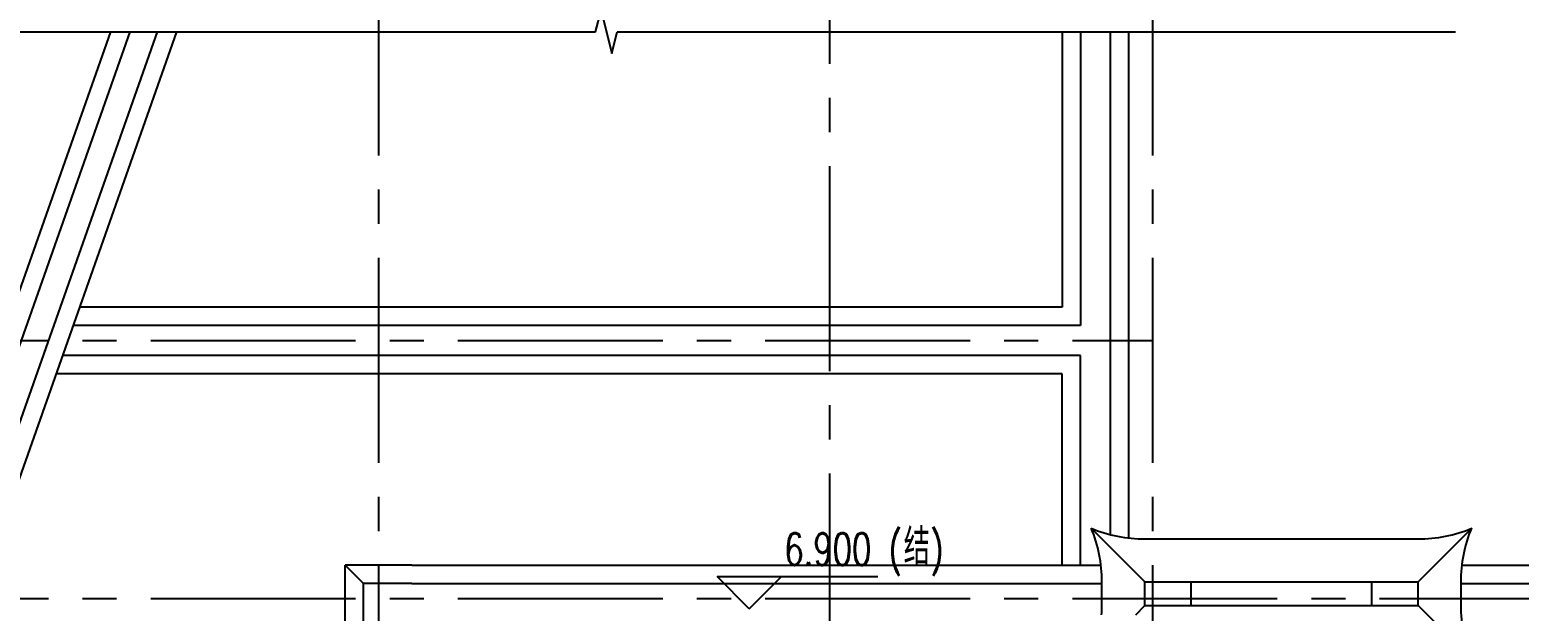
# Model space of a CAD drawing. Extents: x 296441 to 853063, y 459050 to 1117990.
# Drawn here: x 605456 to 619309, y 581810 to 587216 of the extents above; entities that cross this region are included whole.
import ezdxf

# ---------------------------------------------------------------- set-up
doc = ezdxf.new("R2010")
doc.units = 0
doc.header["$LTSCALE"] = 1000
doc.linetypes.add('14-GRID$0$CENTER2', pattern=[28.575, 19.05, -3.175, 3.175, -3.175])
for name, color, linetype in [('14-GRID$0$G-GRID', 9, '14-GRID$0$CENTER2'), ('20-PLAN-RF-P$0$A-ANNO-SYMB-BUBL', 74, 'Continuous'), ('A-ROOF', 2, 'Continuous'), ('D-PLAN-ROOF$0$A-ROOF', 2, 'Continuous'), ('DIM_ELEV', 3, 'Continuous'), ('PUB_TEXT', 7, 'Continuous')]:
    doc.layers.add(name, color=color, linetype=linetype)
doc.styles.add('_TCH_DIM', font='SIMPLEX', dxfattribs={"bigfont": 'GBCBIG'})

# ---------------------------------------------------------------- blocks, each defined once
blk = doc.blocks.new('QWEFRF')
at = {"layer": 'DIM_ELEV'}
for p, q in [((761994, 422827), (761694, 423127)), ((761694, 423127), (763190, 423127)), ((761994, 422827), (762294, 423127))]:
    blk.add_line(p, q, dxfattribs=at)
at = {"layer": 'PUB_TEXT', "style": '_TCH_DIM', "width": 0.705882}
for s, height, p in [('6.900', 297.5, (762320, 423232)), ('(', 298, (763290, 423232)), (')', 298, (763676, 423232))]:
    blk.add_text(s, height=height, dxfattribs=at).set_placement(p)
at = {"layer": 'PUB_TEXT', "style": '_TCH_DIM'}
blk.add_text('结', height=338, dxfattribs=at).set_placement((763430, 423232))
blk = doc.blocks.new('TTTTT')
at = {"layer": 'D-PLAN-ROOF$0$A-ROOF', "color": 8}
for p, q in [((1558931, 596772), (1549312, 569482)), ((1559111, 596772), (1549492, 569482)), ((1559365, 596772), (1549747, 569482)), ((1559546, 596772), (1549927, 569482)), ((1567784, 596772), (1567784, 594212)), ((1567954, 596772), (1567954, 594042)), ((1568234, 592097), (1568234, 596772)), ((1568404, 592066), (1568404, 596772)), ((1567784, 594212), (1558643, 594212)), ((1567954, 594042), (1558583, 594042)), ((1567954, 593762), (1558485, 593762)), ((1567954, 591812), (1567954, 593762)), ((1567784, 593592), (1558425, 593592)), ((1567784, 591812), (1567784, 593592)), ((1561114, 589961), (1561114, 591812)), ((1561734, 591812), (1561114, 591812)), ((1561114, 591812), (1561284, 591642)), ((1561734, 591812), (1568145, 591812)), ((1571503, 591812), (1572514, 591812)), ((1561284, 589927), (1561284, 591642)), ((1561734, 591642), (1561284, 591642)), ((1561734, 591642), (1568154, 591642)), ((1571494, 591642), (1572514, 591642))]:
    blk.add_line(p, q, dxfattribs=at)
at = {"layer": 'D-PLAN-ROOF$0$A-ROOF', "color": 8, "extrusion": (8.34702e-21, 4.5439e-05, 1)}
for p, q in [((1568054, 592157), (1568554, 591657)), ((1571594, 592157), (1571094, 591657)), ((1568553, 592057), (1571096, 592057)), ((1568554, 591657), (1571094, 591657)), ((1568554, 591437), (1568554, 591657)), ((1568985, 591437), (1568985, 591657)), ((1570663, 591437), (1570663, 591657)), ((1571094, 591437), (1571094, 591657)), ((1568469, 591352), (1568554, 591437)), ((1568554, 591437), (1571094, 591437)), ((1571594, 590937), (1571094, 591437))]:
    blk.add_line(p, q, dxfattribs=at)
at = {"layer": 'D-PLAN-ROOF$0$A-ROOF', "color": 8, "extrusion": (8.34702e-21, 4.5439e-05, 1), "elevation": 11}
for points in [[(1568151, 591352, 0.016358), (1568154, 591437), (1568154, 591657, 0.09902), (1568054, 592157)], [(1571594, 590937, -0.09902), (1571494, 591437), (1571494, 591657, -0.09902), (1571594, 592157, 4.782625)]]:
    blk.add_lwpolyline(points, format="xyb", dxfattribs=at)
at = {"layer": 'D-PLAN-ROOF$0$A-ROOF', "color": 8}
for centre, start, end in [((1568554, 593357), 247.3801, 270), ((1571094, 593357), 270, 292.6199)]:
    blk.add_arc(centre, 1300, start, end, dxfattribs=at)

msp = doc.modelspace()

# ---------------------------------------------------------------- linework, layer by layer
at = {"layer": '14-GRID$0$G-GRID', "color": 8, "ltscale": 0.1}
for p, q in [((608698.5, 590811), (608698.5, 558052.5)), ((612898.5, 578327.2), (612898.5, 590811)), ((615898.5, 590811), (615898.5, 558052.5)), ((595151, 584327.2), (615898.5, 584327.2)), ((595151, 581927.2), (674432.5, 581927.2))]:
    msp.add_line(p, q, dxfattribs=at)
at = {"layer": '20-PLAN-RF-P$0$A-ANNO-SYMB-BUBL'}
for p, q in [((610718.9, 587197), (610768.9, 587397)), ((610768.9, 587397), (610868.9, 586997)), ((602921, 587197), (610718.9, 587197)), ((610868.9, 586997), (610918.9, 587197)), ((610918.9, 587197), (618716.9, 587197))]:
    msp.add_line(p, q, dxfattribs=at)

# ---------------------------------------------------------------- block references
msp.add_blockref('QWEFRF', (-149846.1, 159006.8, 18.5))
at = {"layer": 'A-ROOF'}
msp.add_blockref('TTTTT', (-952725.6, -9574.8), dxfattribs=at)

doc.saveas('drawing.dxf')
